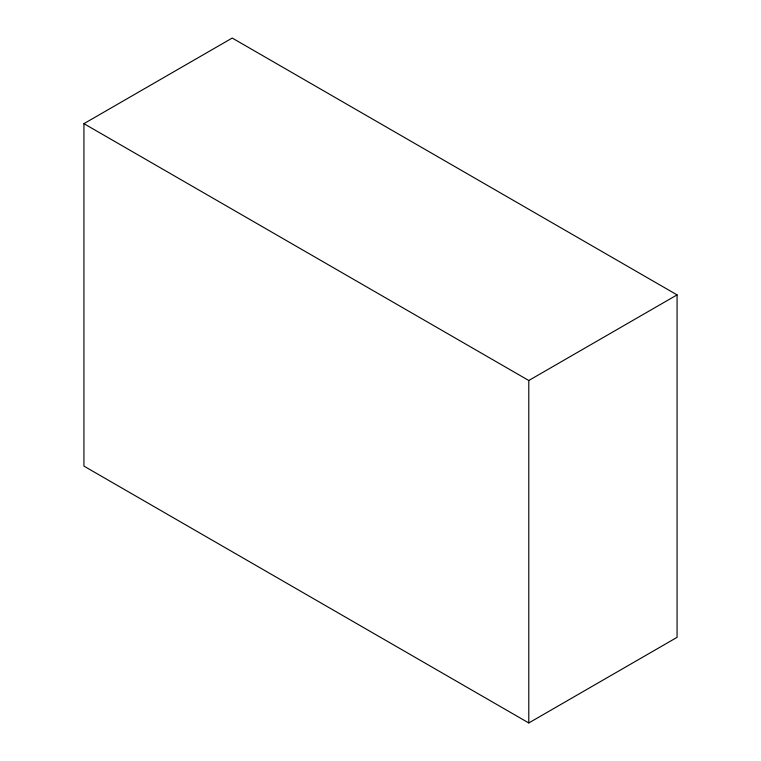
<?xml version="1.0" encoding="UTF-8"?>
<svg xmlns="http://www.w3.org/2000/svg" width="761" height="761" viewBox="0 0 761 761"><rect width="100%" height="100%" fill="white"/><g stroke="black" fill="none" stroke-linecap="round" stroke-linejoin="round"><path stroke-width="1.14" d="M83.929 123.663L232.219 38.05L677.071 294.887L677.071 637.337L528.781 722.95L83.929 466.113L83.929 123.663L528.781 380.5L677.071 294.887M528.781 380.5L528.781 722.95"/></g></svg>
